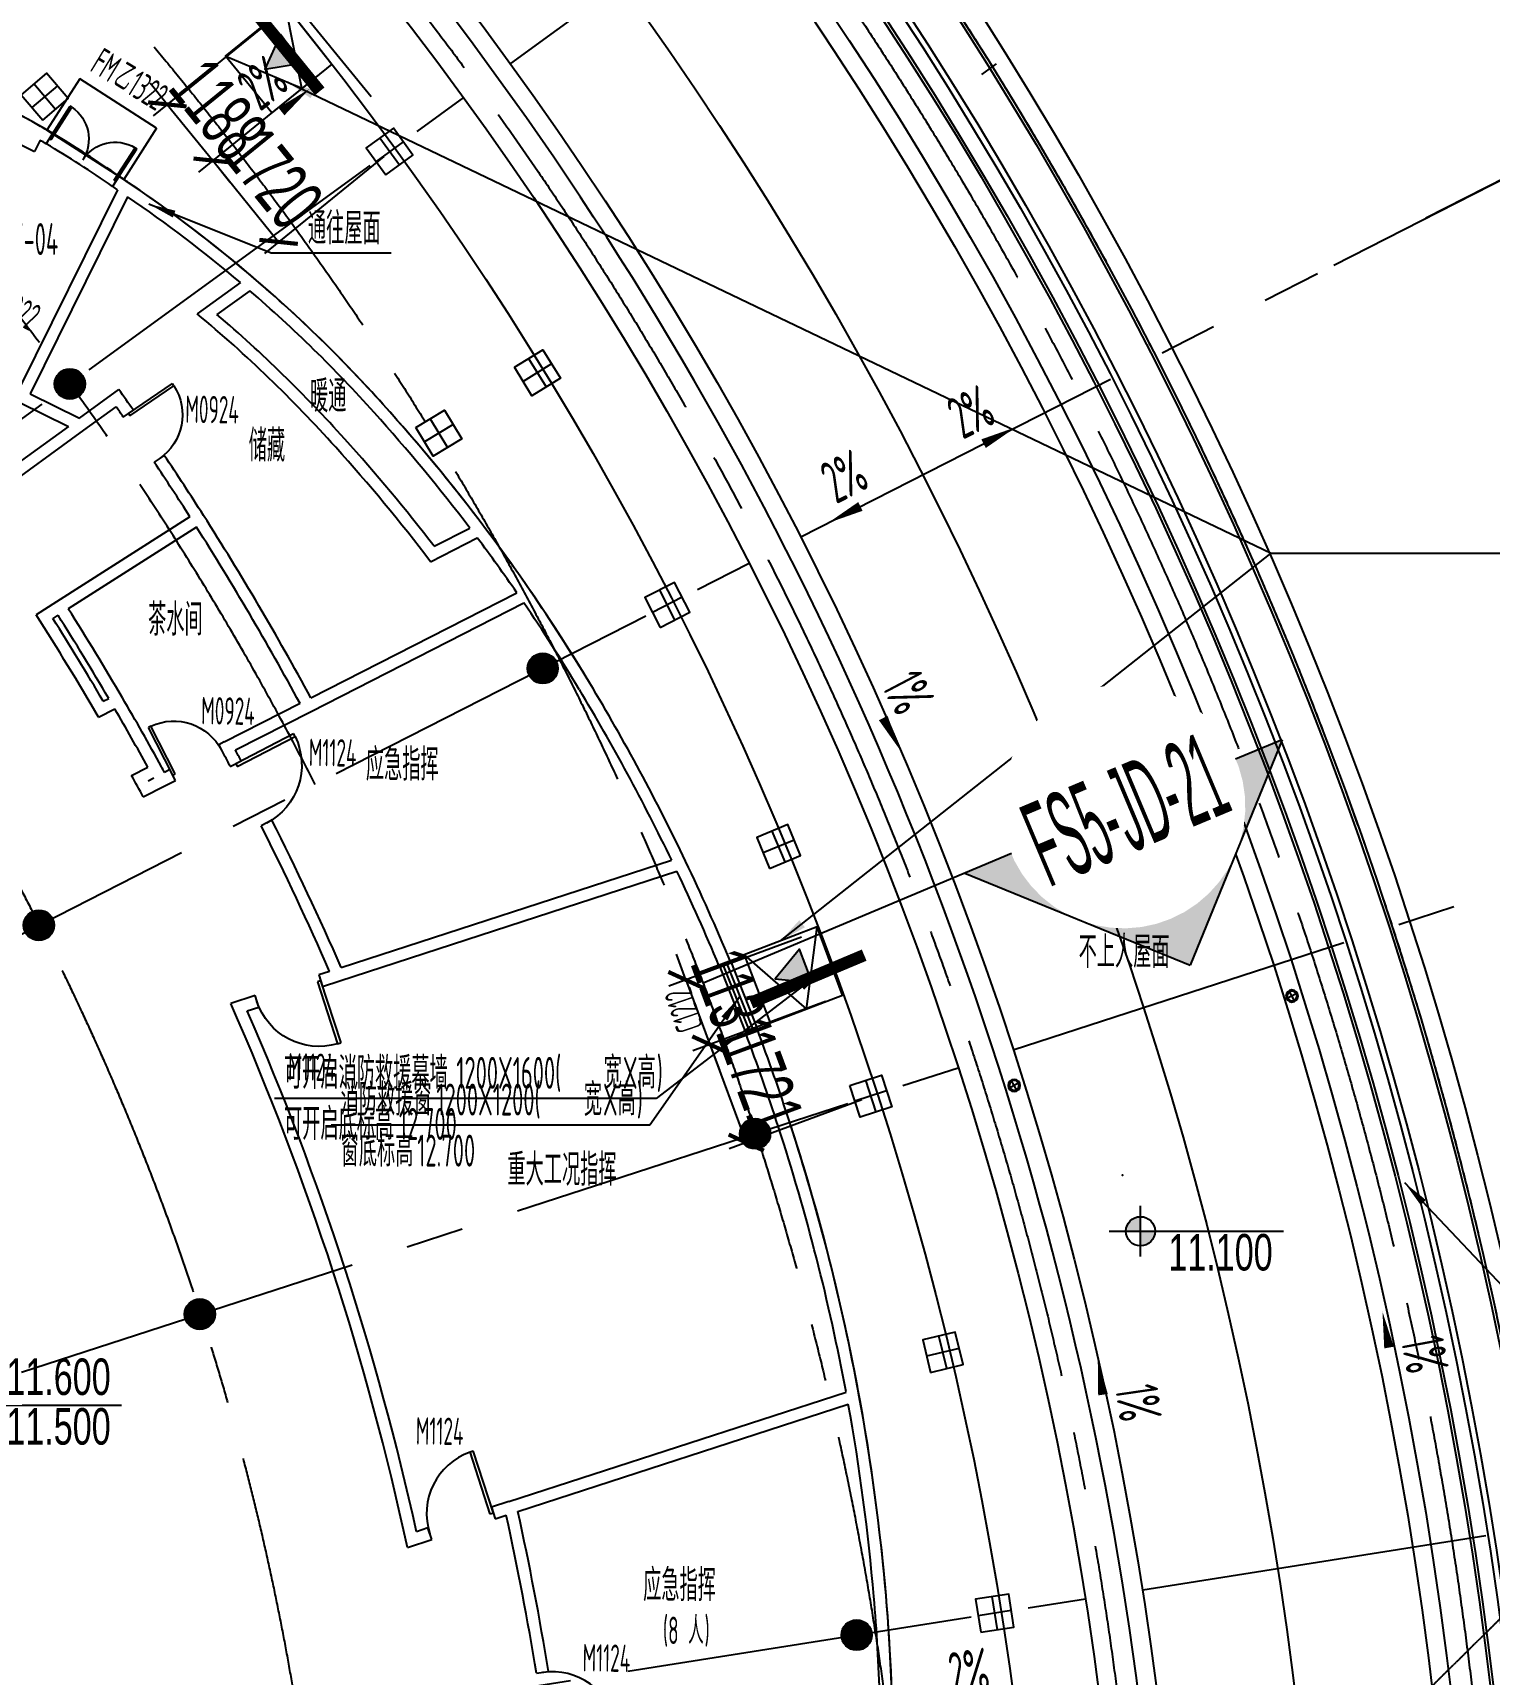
# Model space of a CAD drawing. Extents: x 104132 to 3338343, y -1228862 to 1409848.
# Drawn here: x 768182 to 792132, y 98204 to 125183 of the extents above; entities that cross this region are included whole.
import ezdxf
from ezdxf.enums import TextEntityAlignment as Align

# ---------------------------------------------------------------- set-up
doc = ezdxf.new("R2010")
doc.units = 0
for name, pattern in [('CENTER', [50.8, 31.75, -6.35, 6.35, -6.35]), ('CENTER2', [28.575, 19.05, -3.175, 3.175, -3.175]), ('DASH', [0.35, 0.25, -0.1])]:
    doc.linetypes.add(name, pattern=pattern)
doc.layers.get('0').update_dxf_attribs({"color": 8})
doc.layers.get('Defpoints').update_dxf_attribs({"color": 8})
for name, color, linetype in [('#幕墙线-平面', 8, 'Continuous'), ('#标注', 8, 'Continuous'), ('#轴线', 8, 'CENTER2'), ('A-COLS-PLAN-S', 8, 'Continuous'), ('A-FLOR-OVHD', 8, 'DASH'), ('A-GLAZ', 8, 'Continuous'), ('A-ROOF', 8, 'Continuous'), ('A-ROOF-DRAN', 8, 'Continuous'), ('A-ROOF-EDGE', 8, 'Continuous'), ('A-SYMB', 8, 'Continuous'), ('BZ', 8, 'Continuous'), ('C-NAME', 8, 'Continuous'), ('dim', 8, 'Continuous'), ('DIM_LEAD', 8, 'Continuous'), ('DIM_SYMB', 8, 'Continuous'), ('DOTE', 8, 'CENTER'), ('PUB_DIM', 8, 'Continuous'), ('PUB_HATCH', 8, 'Continuous'), ('STAIR', 8, 'Continuous'), ('WALL', 8, 'Continuous'), ('WINDOW', 8, 'Continuous'), ('WINDOW_TEXT', 8, 'Continuous'), ('分水线', 8, 'Continuous'), ('女儿墙', 8, 'Continuous'), ('建-屋面看线', 8, 'Continuous'), ('建-标字-设备', 8, 'Continuous'), ('柱础', 8, 'Continuous'), ('消防救援', 8, 'Continuous'), ('落水口', 8, 'Continuous')]:
    doc.layers.add(name, color=color, linetype=linetype)
doc.layers.add('结构板边线', color=8, linetype='Continuous', plot=False)
doc.styles.add('ECADI', font='jrs.shx', dxfattribs={"width": 0.7, "bigfont": 'hztxt.shx'})
doc.styles.add('JHZX', font='jrs.shx', dxfattribs={"width": 0.6, "bigfont": 'jhz.shx'})
doc.styles.add('XD2008', font='xd-hzs.shx', dxfattribs={"width": 0.7, "bigfont": 'xd-hztxt.shx'})
doc.dimstyles.new('JZBZ-300', dxfattribs={"dimscale": 300, "dimtxt": 3, "dimasz": 1.5, "dimexe": 1, "dimexo": 1, "dimgap": 0.5, "dimtad": 1, "dimdec": 0, "dimdsep": 46, "dimtxsty": 'JHZX', "dimblk1": 'ARCHTICK', "dimblk2": 'ARCHTICK', "dimsah": 1, "dimcen": 0, "dimclrd": 1, "dimclre": 1, "dimclrt": 2, "dimadec": 3, "dimazin": 2, "dimtfac": 1, "dimtdec": 0, "dimtix": 1, "dimtmove": 0, "dimatfit": 3, "dimfxl": 1, "dimtolj": 1, "dimlwd": -1, "dimlwe": -1, "dimarcsym": 1})

# ---------------------------------------------------------------- blocks, each defined once
blk = doc.blocks.new('_ARCHTICK')
at = {"color": 0, "linetype": 'ByBlock', "const_width": 0.15}
blk.add_lwpolyline([(-0.5, -0.5), (0.5, 0.5)], dxfattribs=at)
blk = doc.blocks.new('*D17')
at = {"layer": '#标注', "color": 1, "ltscale": 300, "transparency": 16777216}
for p, q in [((632056, -116475), (636511, -114205)), ((636140, -126333), (640895, -124788))]:
    blk.add_line(p, q, dxfattribs=at)
blk.add_arc((571468, -147346), 72700, 18, 27, dxfattribs=at)
at = {"layer": 'Defpoints', "color": 0, "ltscale": 300, "transparency": 16777216}
for p in [(631789, -116611), (639339, -121293), (635854, -126425), (571468, -147346)]:
    blk.add_point(p, dxfattribs=at)
at = {"layer": '#标注', "color": 1, "ltscale": 300, "transparency": 16777216, "xscale": 450, "yscale": 450, "zscale": 450}
for p, rotation in [((636244, -114341), 117.0000000000009), ((640610, -124880), 288.0000000000002)]:
    blk.add_blockref('_ARCHTICK', p, dxfattribs=dict(at, rotation=rotation))
at = {"layer": '#标注', "color": 2, "ltscale": 300, "transparency": 16777216, "insert": (639188, -119295), "char_height": 900, "attachment_point": 5, "rotation": 292.5, "style": 'JHZX'}
blk.add_mtext('\\A1;9°', dxfattribs=at)
blk = doc.blocks.new('*D18')
at = {"layer": '#标注', "color": 1, "ltscale": 300, "transparency": 16777216}
for p, q in [((626481, -107376), (630526, -104438)), ((632056, -116475), (636511, -114205))]:
    blk.add_line(p, q, dxfattribs=at)
blk.add_arc((571468, -147346), 72700, 27, 36, dxfattribs=at)
at = {"layer": 'Defpoints', "color": 0, "ltscale": 300, "transparency": 16777216}
for p in [(626238, -107553), (634428, -110996), (631789, -116611), (571468, -147346)]:
    blk.add_point(p, dxfattribs=at)
at = {"layer": '#标注', "color": 1, "ltscale": 300, "transparency": 16777216, "xscale": 450, "yscale": 450, "zscale": 450}
for p, rotation in [((630283, -104614), 126.000000000001), ((636244, -114341), 297.0000000000011)]:
    blk.add_blockref('_ARCHTICK', p, dxfattribs=dict(at, rotation=rotation))
at = {"layer": '#标注', "color": 2, "ltscale": 300, "transparency": 16777216, "insert": (633966, -109047), "char_height": 900, "attachment_point": 5, "rotation": 301.5, "style": 'JHZX'}
blk.add_mtext('\\A1;9°', dxfattribs=at)
blk = doc.blocks.new('*U1046')
blk.add_line((0, -20), (0, 0))
blk.add_circle((0, -24), 4)
at = {"style": 'JHZX', "width": 0.75}
blk.add_attdef('AXES', text='', height=4, dxfattribs=at).set_placement((0, -24), align=Align.MIDDLE_CENTER)
blk = doc.blocks.new('*U1620')
at = {"const_width": 0.5}
for points in [[(4.16, -16.196), (4.16, -11.196)], [(4.16, -16.245), (4.16, -11.245)]]:
    blk.add_lwpolyline(points, dxfattribs=at)
blk.add_wipeout([(5.345, 6), (4.721, 5.921), (4.112, 5.765), (3.527, 5.533), (2.975, 5.23), (2.466, 4.86), (2.008, 4.43), (1.607, 3.945), (1.269, 3.414), (1.002, 2.844), (0.807, 2.246), (0.689, 1.628), (0.65, 1), (0.689, 0.372), (0.807, -0.246), (1.002, -0.844), (1.269, -1.414), (1.607, -1.945), (2.008, -2.43), (2.466, -2.86), (2.975, -3.23), (3.527, -3.533), (4.112, -3.765), (4.721, -3.921), (5.345, -4), (5.974, -4), (6.598, -3.921), (7.208, -3.765), (7.793, -3.533), (8.344, -3.23), (8.853, -2.86), (9.312, -2.43), (9.713, -1.945), (10.05, -1.414), (10.318, -0.844), (10.512, -0.246), (10.63, 0.372), (10.67, 1), (10.63, 1.628), (10.512, 2.246), (10.318, 2.844), (10.05, 3.414), (9.713, 3.945), (9.312, 4.43), (8.853, 4.86), (8.344, 5.23), (7.793, 5.533), (7.208, 5.765), (6.598, 5.921), (5.974, 6)])
h = blk.add_hatch(color=256)
h.paths.add_polyline_path([(5.66, 8.075), (2.122, 4.537), (2.466, 4.86), (2.975, 5.23), (3.527, 5.533), (4.112, 5.765), (4.721, 5.921), (5.345, 6), (5.66, 6)])
h.paths.add_polyline_path([(0.689, 1.628), (0.807, 2.246), (1.002, 2.844), (1.269, 3.414), (1.607, 3.945), (1.974, 4.389), (-1.415, 1), (1.974, -2.389), (1.607, -1.945), (1.269, -1.414), (1.002, -0.844), (0.807, -0.246), (0.689, 0.372), (0.65, 1)])
h.paths.add_polyline_path([(5.66, -4), (5.345, -4), (4.721, -3.921), (4.112, -3.765), (3.527, -3.533), (2.975, -3.23), (2.466, -2.86), (2.122, -2.537), (5.66, -6.075)])
for p, q in [((5.66, 8.075), (-1.415, 1)), ((5.66, 8.075), (5.66, 6)), ((5.66, -6.075), (-1.415, 1)), ((5.66, -4), (5.66, -17.745))]:
    blk.add_line(p, q)
at = {"style": 'JHZX', "width": 0.563875}
blk.add_attdef('DANO.', text='', height=3.5, rotation=270, dxfattribs=at).set_placement((3.777, 5.153), (3.777, -3.117), align=Align.FIT)
blk = doc.blocks.new('xfjyc')
at = {"layer": '消防救援'}
h = blk.add_hatch(color=256, dxfattribs=at)
h.dxf.hatch_style = 1
h.paths.add_polyline_path([(4677745, 5114283), (4677292, 5114283), (4677533, 5114707)])
blk.add_lwpolyline([(4677745, 5114283), (4677292, 5114283), (4677533, 5114707)], close=True, dxfattribs=at)
blk = doc.blocks.new('*D1961')
at = {"layer": 'Defpoints', "color": 0, "transparency": 16777216}
for p in [(52119, 19932), (52512, 18872), (50328, 18062)]:
    blk.add_point(p, dxfattribs=at)
at = {"layer": 'PUB_DIM', "color": 1, "transparency": 16777216}
for p, q in [((51837, 19828), (49653, 19018)), ((49934, 19122), (49778, 19544)), ((49934, 19122), (50328, 18062)), ((52230, 18768), (50046, 17958)), ((50328, 18062), (50484, 17640))]:
    blk.add_line(p, q, dxfattribs=at)
at = {"layer": 'PUB_DIM', "color": 1, "transparency": 16777216, "xscale": 450, "yscale": 450, "zscale": 450}
for p, rotation in [((49934, 19122), 290.3483439818497), ((50328, 18062), 110.3483439818497)]:
    blk.add_blockref('_ARCHTICK', p, dxfattribs=dict(at, rotation=rotation))
at = {"layer": 'PUB_DIM', "color": 2, "transparency": 16777216, "insert": (50693, 18801), "char_height": 900, "attachment_point": 5, "rotation": 290.3483, "style": 'JHZX'}
blk.add_mtext('\\A1;1131', dxfattribs=at)
blk = doc.blocks.new('*D1962')
at = {"layer": 'Defpoints', "color": 0, "transparency": 16777216}
for p in [(52512, 18872), (53110, 17258), (50926, 16448)]:
    blk.add_point(p, dxfattribs=at)
at = {"layer": 'PUB_DIM', "color": 1, "transparency": 16777216}
for p, q in [((52230, 18768), (50046, 17958)), ((50328, 18062), (50926, 16448)), ((52829, 17154), (50645, 16344))]:
    blk.add_line(p, q, dxfattribs=at)
at = {"layer": 'PUB_DIM', "color": 1, "transparency": 16777216, "xscale": 450, "yscale": 450, "zscale": 450}
for p, rotation in [((50328, 18062), 110.348343981854), ((50926, 16448), 290.348343981854)]:
    blk.add_blockref('_ARCHTICK', p, dxfattribs=dict(at, rotation=rotation))
at = {"layer": 'PUB_DIM', "color": 2, "transparency": 16777216, "insert": (51189, 17464), "char_height": 900, "attachment_point": 5, "rotation": 290.3483, "style": 'JHZX'}
blk.add_mtext('\\A1;1721', dxfattribs=at)
blk = doc.blocks.new('*D1963')
at = {"layer": 'Defpoints', "color": 0, "transparency": 16777216}
for p in [(43372, 35106), (44120, 34183), (42153, 32591)]:
    blk.add_point(p, dxfattribs=at)
at = {"layer": 'PUB_DIM', "color": 1, "transparency": 16777216}
for p, q in [((43139, 34918), (41173, 33325)), ((43887, 33995), (41920, 32402)), ((41406, 33514), (41123, 33864)), ((41406, 33514), (42153, 32591)), ((42153, 32591), (42436, 32241))]:
    blk.add_line(p, q, dxfattribs=at)
at = {"layer": 'PUB_DIM', "color": 1, "transparency": 16777216, "xscale": 450, "yscale": 450, "zscale": 450}
for p, rotation in [((41406, 33514), 308.9982706631932), ((42153, 32591), 128.9982706631932)]:
    blk.add_blockref('_ARCHTICK', p, dxfattribs=dict(at, rotation=rotation))
at = {"layer": 'PUB_DIM', "color": 2, "transparency": 16777216, "insert": (42246, 33430), "char_height": 900, "attachment_point": 5, "rotation": 308.9983, "style": 'JHZX'}
blk.add_mtext('\\A1;1188', dxfattribs=at)
blk = doc.blocks.new('*D1964')
at = {"layer": 'Defpoints', "color": 0, "transparency": 16777216}
for p in [(44120, 34183), (45202, 32846), (43236, 31254)]:
    blk.add_point(p, dxfattribs=at)
at = {"layer": 'PUB_DIM', "color": 1, "transparency": 16777216}
for p, q in [((43887, 33995), (41920, 32402)), ((44969, 32658), (43003, 31065)), ((42153, 32591), (43236, 31254))]:
    blk.add_line(p, q, dxfattribs=at)
at = {"layer": 'PUB_DIM', "color": 1, "transparency": 16777216, "xscale": 450, "yscale": 450, "zscale": 450}
for p, rotation in [((42153, 32591), 128.9982706631925), ((43236, 31254), 308.9982706631925)]:
    blk.add_blockref('_ARCHTICK', p, dxfattribs=dict(at, rotation=rotation))
at = {"layer": 'PUB_DIM', "color": 2, "transparency": 16777216, "insert": (43161, 32300), "char_height": 900, "attachment_point": 5, "rotation": 308.9983, "style": 'JHZX'}
blk.add_mtext('\\A1;1720', dxfattribs=at)
blk = doc.blocks.new('_YZH')
blk.add_circle((0, 0), 0.5)
at = {"layer": 'PUB_HATCH', "const_width": 0.5}
blk.add_lwpolyline([(-0.25, 0, 1), (0.25, 0, 1)], format="xyb", close=True, dxfattribs=at)
blk = doc.blocks.new('ftttzhuw')
at = {"layer": 'A-COLS-PLAN-S', "xscale": 500, "yscale": 500, "zscale": 500}
for p in [(861271, -318427), (869048, -323103), (860761, -327325), (872540, -330752), (863409, -333718), (874210, -338992)]:
    blk.add_blockref('_YZH', p, dxfattribs=at)
blk = doc.blocks.new('ECADI-TAG-HGHT')
h = blk.add_hatch(color=256)
h.paths.add_polyline_path([(0, 0), (0, -1.2, 0.414214), (1.2, 0)])
h.paths.add_polyline_path([(0, 1.2, 0.414214), (-1.2, 0), (0, 0)])
for p, q in [((0, -2.08), (0, 2.08)), ((-2.57, 0), (11.77, 0))]:
    blk.add_line(p, q)
blk.add_circle((0, 0), 1.2)
blk.add_point((-1.48, 4.6))
at = {"style": 'ECADI', "width": 0.7}
blk.add_attdef('FL', text='', height=3, dxfattribs=at).set_placement((-2.69, 0.85), align=Align.RIGHT)
for tag, p in [('F.F.L.', (2.28, 0.85)), ('T.O.S.', (2.28, -3.23))]:
    blk.add_attdef(tag, p, '', height=3, dxfattribs=at)
blk = doc.blocks.new('lsk')
at = {"layer": '落水口'}
blk.add_line((-28, 96), (28, -96), dxfattribs=at)
blk.add_lwpolyline([(-96, -28), (96, 28)], dxfattribs=at)
for radius in [100, 80]:
    blk.add_circle((0, 0), radius, dxfattribs=at)
blk = doc.blocks.new('lsk11')
at = {"layer": '落水口', "xscale": -1, "rotation": 314.8397273624707}
for p in [(30846, 75882), (26277, 74412)]:
    blk.add_blockref('lsk', p, dxfattribs=at)
blk = doc.blocks.new('A$C2cc478ce')
blk.add_lwpolyline([(0, 0), (0, 550), (550, 550), (550, 0)], close=True)
for points in [[(275, 550), (275, 0)], [(0, 275), (550, 275)]]:
    blk.add_lwpolyline(points)
blk = doc.blocks.new('wdmqzc')
at = {"layer": '柱础'}
for p, xscale, rotation in [((25286, 28946), -1, 310.500000000001), ((30929, 28048), -1, 306.0000000000012), ((35436, 20610), -1, 297.0000000000011), ((37239, 16649), -1, 292.5000000000013), ((39885, 8364), -0.999999999999997, 283.5000000000032), ((40713, 4092), -0.9999999999999976, 278.9999999999977)]:
    blk.add_blockref('A$C2cc478ce', p, dxfattribs=dict(at, xscale=xscale, rotation=rotation))
for p, rotation in [((33041, 24887), 301.5000000000013), ((31421, 23894), 301.5000000000013), ((38555, 13082), 288.0000000000013)]:
    blk.add_blockref('A$C2cc478ce', p, dxfattribs=dict(at, rotation=rotation))
blk = doc.blocks.new('$DorLib2D$00000002')
for p, q in [((-0.5, 0), (-0.5, 0.4875)), ((-0.475, 0.4875), (-0.5, 0.4875)), ((-0.475, 0), (-0.475, 0.4875)), ((0.475, 0), (0.475, 0.4875)), ((0.475, 0.4875), (0.5, 0.4875)), ((0.5, 0), (0.5, 0.4875)), ((-0.5, 0), (-0.475, 0)), ((0.5, 0), (0.475, 0))]:
    blk.add_line(p, q)
for centre, start, end in [((-0.4875, 0), 0, 88.53072), ((0.4875, 0), 91.46928, 180)]:
    blk.add_arc(centre, 0.4875, start, end)
blk = doc.blocks.new('$DorLib2D$00000001')
for p, q in [((0.45, 0.975), (0.5, 0.975)), ((0.45, 0), (0.45, 0.975)), ((0.5, 0), (0.5, 0.975)), ((0.5, 0), (0.45, 0))]:
    blk.add_line(p, q)
blk.add_arc((0.475, 0), 0.975, 91.4693, 180)
blk = doc.blocks.new('$WINLIB2D$00000001')
for points in [[(-0.5, 0.5), (-0.5, -0.5)], [(-0.5, 0.5), (0.5, 0.5)], [(0.5, -0.5), (0.5, 0.5)], [(0.5, 0.167), (-0.5, 0.167)], [(0.5, -0.167), (-0.5, -0.167)], [(-0.5, -0.5), (0.5, -0.5)]]:
    blk.add_lwpolyline(points)
blk = doc.blocks.new('轴网20240313')
at = {"layer": '#标注', "ltscale": 300}
blk.add_circle((571467.9, -147345.9), 64700, dxfattribs=at)
at = {"layer": '#轴线', "ltscale": 300}
for p, q in [((583845.8, -138352.8), (626238.3, -107552.8)), ((585100.3, -140399.8), (631789, -116610.7)), ((586019, -142617.9), (635854.4, -126425.4)), ((586579.5, -144952.4), (638334.4, -136755.3))]:
    blk.add_line(p, q, dxfattribs=at)
for radius in [64700, 63300, 57500, 53700, 44100]:
    blk.add_circle((571467.9, -147345.9), radius, dxfattribs=at)
blk.add_arc((571467.9, -147345.9), 49200, 27, 45, dxfattribs=at)
at = {"layer": '#标注', "xscale": 300, "yscale": 300, "zscale": 300, "rotation": 116.9999999999873}
blk.add_blockref('*U1046', (633571, -115702.8), dxfattribs=at).add_auto_attribs({'AXES': '14'})
at = {"layer": '#标注', "ltscale": 300}
for base, p1, p2, picture, middle in [((634427.9, -110995.9), (631789, -116610.7), (626238.3, -107552.8), '*D18', (633966.4, -109046.7)), ((639339.2, -121292.5), (635854.4, -126425.4), (631789, -116610.7), '*D17', (639188.2, -119295.2))]:
    dim = blk.add_angular_dim_3p(base=base, center=(571467.9, -147345.9), p1=p1, p2=p2, dimstyle='JZBZ-300', dxfattribs=at)
    dim.commit()
    dim.dimension.update_dxf_attribs({"geometry": picture, "text_midpoint": middle})
blk = doc.blocks.new('A$Ce9efcd33')
at = {"layer": '#幕墙线-平面'}
for points in [[(43364.8, 35116), (44110.9, 34176.2), (43122.9, 33376.2), (42364.8, 34306.3)], [(50891.1, 19537.4), (51319.2, 18416.5), (52511.8, 18872), (52094.5, 19997.2)]]:
    blk.add_lwpolyline(points, close=True, dxfattribs=at)
at = {"layer": '#幕墙线-平面', "ltscale": 0.8}
for points in [[(42367.8, 34308.8), (43619.9, 33778.6), (43354.8, 35107.9)], [(50891.1, 19537.4), (51915.5, 18644.3), (52094.5, 19997.2)]]:
    blk.add_lwpolyline(points, dxfattribs=at)
at = {"layer": 'DIM_LEAD'}
for p, q in [((41569.9, 36282.8), (35290, 36282.8)), ((43364.8, 35116), (41569.9, 36282.8)), ((52197.9, 19282), (49446.5, 17175.2)), ((49446.5, 17175.2), (43166.6, 17175.2))]:
    blk.add_line(p, q, dxfattribs=at)
for points in [[(43364.8, 35116, 0, 120, 0), (42987.5, 35361.3, 0, 0, 0)], [(52197.9, 19282, 0, 120, 0), (51840.6, 19008.4, 0, 0, 0)]]:
    blk.add_lwpolyline(points, format="xyseb", dxfattribs=at)
at = {"layer": '消防救援', "xscale": -1.29024, "yscale": 1.29024, "zscale": 1.29024}
for p, rotation in [((1806259.5, 8801262.6), 126.1846531770509), ((4032774, 8026701.5), 111.1196387671351)]:
    blk.add_blockref('xfjyc', p, dxfattribs=dict(at, rotation=rotation))
at = {"layer": 'DIM_LEAD', "style": 'XD2008', "width": 0.6}
for s, p in [('可开启消防救援幕墙', (35447.5, 36440.3)), ('1200X1600(', (38282.5, 36440.3)), ('宽', (40705.6, 36440.3)), ('X', (41020.6, 36440.3)), ('高', (41262.9, 36440.3)), (')', (41577.9, 36440.3)), ('可开启底标高', (35447.5, 35600.3)), ('12.700', (37337.5, 35600.3)), ('可开启消防救援幕墙', (43324.1, 17332.7)), ('1200X1600(', (46159.1, 17332.7)), ('宽', (48582.2, 17332.7)), ('X', (48897.2, 17332.7)), ('高', (49139.5, 17332.7)), (')', (49454.5, 17332.7)), ('可开启底标高', (43324.1, 16492.7)), ('12.700', (45214.1, 16492.7))]:
    blk.add_text(s, height=525, dxfattribs=at).set_placement(p)
at = {"layer": 'PUB_DIM'}
for p1, p2, distance, picture, middle in [((43372.5, 35106.3), (44119.8, 34183.4), -2530.5, '*D1963', (42245.9, 33430)), ((44119.8, 34183.4), (45202.4, 32846.4), -2530.5, '*D1964', (43160.8, 32300)), ((52118.6, 19932.3), (52511.8, 18872), -2329.6, '*D1961', (50693.5, 18800.7)), ((52511.8, 18872), (53110.2, 17258.4), -2329.6, '*D1962', (51189.3, 17463.8))]:
    dim = blk.add_aligned_dim(p1=p1, p2=p2, distance=distance, dimstyle='JZBZ-300', dxfattribs=at)
    dim.commit()
    dim.dimension.update_dxf_attribs({"geometry": picture, "text_midpoint": middle})

msp = doc.modelspace()

# ---------------------------------------------------------------- linework, layer by layer
at = {"layer": 'A-FLOR-OVHD', "ltscale": 5}
msp.add_line((773087, 80165), (815313, 121784), dxfattribs=at)
at = {"layer": 'A-GLAZ'}
for radius, start, end in [(32750, 173.6318, 222.3682), (32650, 173.6829, 222.3171), (32550, 173.7214, 222.2786)]:
    msp.add_arc((796871, 112550), radius, start, end, dxfattribs=at)
at = {"layer": 'A-ROOF'}
for radius in [64000, 63600, 57200, 55800]:
    msp.add_circle((728988, 90493), radius, dxfattribs=at)
at = {"layer": 'A-ROOF-DRAN'}
for radius in [62950, 62650, 58150]:
    msp.add_circle((728988, 90493), radius, dxfattribs=at)
for start, end in [(71.70287, 323.55602), (331.36515, 71.40574)]:
    msp.add_arc((728988, 90493), 57850, start, end, dxfattribs=at)
at = {"layer": 'A-ROOF-EDGE'}
msp.add_circle((728988, 90493), 65000, dxfattribs=at)
at = {"layer": 'DIM_LEAD'}
for p, q in [((770088, 122370), (772104, 121566)), ((772104, 121566), (774077, 121566)), ((779813, 109348), (778330, 107229)), ((778330, 107229), (773087, 107229)), ((790738, 106284), (792881, 104020))]:
    msp.add_line(p, q, dxfattribs=at)
for points in [[(770088, 122370, 0, 120, 0), (770506, 122204, 0, 0, 0)], [(779813, 109348, 0, 120, 0), (779555, 108980, 0, 0, 0)], [(790738, 106284, 0, 120, 0), (791048, 105957, 0, 0, 0)]]:
    msp.add_lwpolyline(points, format="xyseb", dxfattribs=at)
at = {"layer": 'DIM_SYMB'}
for points in [[(771852, 123554, 0, 0, 0), (772738, 124265, 0, 160, 0), (772270, 123890, 0, 0, 0)], [(783339, 118187, 0, 0, 0), (784352, 118703, 0, 160, 0), (783817, 118430, 0, 0, 0)], [(782270, 117642, 0, 0, 0), (781257, 117126, 0, 160, 0), (781791, 117398, 0, 0, 0)], [(781703, 114805, 0, 0, 0), (782446, 113390, 0, 160, 0), (782167, 113921, 0, 0, 0)], [(790666, 102591, 0, 0, 0), (790377, 104163, 0, 160, 0), (790485, 103573, 0, 0, 0)], [(785925, 101810, 0, 0, 0), (785695, 103392, 0, 160, 0), (785781, 102798, 0, 0, 0)]]:
    msp.add_lwpolyline(points, format="xyseb", dxfattribs=at)
at = {"layer": 'STAIR'}
for p, q in [((768955, 124427), (768415, 123585)), ((770217, 123617), (768955, 124427)), ((769677, 122775), (768415, 123585)), ((770217, 123617), (769677, 122775))]:
    msp.add_line(p, q, dxfattribs=at)
at = {"layer": 'WALL'}
for p, q in [((765789, 124427), (768210, 123230)), ((768303, 123419), (768210, 123230)), ((768401, 123361), (768509, 123530)), ((769603, 122827), (769495, 122659)), ((769574, 122604), (767958, 119338)), ((769740, 122490), (768137, 119249)), ((771595, 121078), (770886, 120563)), ((771751, 120945), (771210, 120552)), ((768950, 118848), (769597, 119318)), ((767959, 119114), (768767, 118715)), ((768137, 119249), (768950, 118848)), ((769019, 118650), (769551, 119037)), ((769670, 118868), (769835, 118980)), ((768767, 118715), (766924, 117376)), ((767042, 117214), (769019, 118650)), ((770343, 118238), (770178, 118125)), ((770765, 117228), (768573, 115831)), ((770873, 117060), (768764, 115716)), ((774722, 116490), (775491, 116881)), ((774780, 116744), (775369, 117044)), ((768573, 115831), (768235, 115616)), ((772754, 114253), (776142, 115979)), ((772758, 114030), (776257, 115813)), ((768596, 115609), (768511, 115555)), ((769341, 114197), (769430, 114242)), ((771331, 113527), (772576, 114162)), ((769263, 113933), (769531, 114069)), ((771513, 113395), (772758, 114030)), ((771331, 113527), (771239, 113480)), ((771239, 113480), (771329, 113302)), ((769806, 112975), (770073, 113111)), ((770437, 113072), (770348, 113026)), ((770528, 112893), (770437, 113072)), ((771329, 113302), (771334, 113305)), ((771430, 113126), (771608, 113218)), ((769997, 112623), (770352, 112804)), ((770080, 112890), (770170, 112935)), ((770080, 112890), (770170, 112935)), ((770080, 112890), (770080, 112890)), ((770170, 112935), (770170, 112935)), ((770352, 112804), (770528, 112893)), ((772114, 112241), (771937, 112149)), ((773253, 109818), (778687, 111584)), ((773229, 109600), (778775, 111402)), ((779464, 109855), (779650, 109929)), ((773062, 109756), (772884, 109698)), ((772884, 109698), (772945, 109508)), ((772945, 109508), (773229, 109600)), ((771837, 109358), (771437, 109228)), ((771899, 109168), (771837, 109358)), ((771709, 109106), (771899, 109168)), ((780092, 108813), (779906, 108739)), ((776010, 101040), (781556, 102842)), ((776158, 100878), (781592, 102644)), ((776010, 101040), (775727, 100948)), ((775727, 100948), (775788, 100758)), ((775788, 100758), (775967, 100816)), ((774342, 100288), (774742, 100418)), ((774680, 100608), (774490, 100546)), ((774742, 100418), (774680, 100608)), ((776463, 98218), (776661, 98248))]:
    msp.add_line(p, q, dxfattribs=at)
for centre, radius, start, end in [((761969, 112518), 12808, 60.3228, 71.6233), ((758380, 106545), 19775, 59.1909, 59.8561), ((758380, 106545), 19575, 59.2101, 59.5419), ((758380, 106545), 19775, 54.8753, 55.4237), ((758380, 106545), 19575, 55.1232, 55.4044), ((757129, 103994), 22386, 49.7437, 55.7119), ((757129, 103994), 22586, 49.4192, 56.0023), ((757129, 103994), 22586, 41.8885, 49.4192), ((757129, 103994), 22386, 41.8876, 49.2173), ((757129, 103994), 21536, 41.8835, 50.2974), ((757129, 103994), 21736, 41.8845, 49.62), ((728988, 90493), 49800, 34.8922, 35.3672), ((728988, 90493), 49600, 34.8943, 35.1336), ((751976, 99232), 29602, 37.0541, 42.0917), ((751976, 99232), 29402, 37.2867, 42.0924), ((751976, 99232), 28752, 37.5218, 42.0947), ((728988, 90493), 49800, 32.5012, 33.8567), ((751976, 99232), 28552, 37.1884, 42.0955), ((728988, 90493), 49600, 32.6167, 33.8546), ((728988, 90493), 49800, 28.4958, 32.5012), ((728988, 90493), 49600, 28.5019, 32.3857), ((751976, 99232), 29402, 34.7215, 36.8908), ((751976, 99232), 29602, 34.4992, 37.0541), ((751976, 99232), 29402, 31.0353, 34.3284), ((751976, 99232), 29602, 31.0354, 34.4992), ((728988, 90493), 46600, 30.1984, 32.6241), ((728988, 90493), 46800, 30.43, 32.3788), ((728988, 90493), 46900, 30.4227, 32.379), ((728988, 90493), 47100, 30.2937, 32.3795), ((747650, 96607), 34662, 25.5678, 31.0653), ((728988, 90493), 47100, 28.7067, 30.2937), ((747650, 96607), 34462, 25.7577, 31.0653), ((728988, 90493), 46900, 28.8328, 30.1779), ((728988, 90493), 48300, 28.0659, 28.305), ((728988, 90493), 47100, 28.5816, 28.7067), ((728988, 90493), 48100, 28.0686, 28.3104), ((728988, 90493), 46600, 28.3526, 28.8446), ((728988, 90493), 48300, 23.5842, 26.761), ((728988, 90493), 48100, 23.6075, 26.7583), ((747650, 96607), 34662, 22.6012, 25.5678), ((747650, 96607), 34462, 22.607, 25.4222), ((728988, 90493), 46400, 12.1863, 23.8136), ((728988, 90493), 46600, 12.4585, 23.5415), ((747650, 96607), 34462, 17.9199, 20.6118), ((747650, 96607), 34662, 17.9204, 20.6175), ((747679, 96516), 34462, 10.5777, 18.0801), ((747679, 96516), 34662, 10.4321, 18.0796), ((747679, 96516), 34662, 4.9347, 10.4321), ((747679, 96516), 34462, 4.9347, 10.2422), ((728988, 90493), 48100, 9.2417, 12.3925), ((728988, 90493), 48300, 9.239, 12.4158), ((752722, 96936), 29402, 1.6715, 4.9647), ((752722, 96936), 29602, 1.5007, 4.9646)]:
    msp.add_arc(centre, radius, start, end, dxfattribs=at)
at = {"layer": 'WINDOW'}
for radius, start, end in [(19575, 55.4044, 59.2101), (19775, 55.4236, 59.1909)]:
    msp.add_arc((758380, 106545), radius, start, end, dxfattribs=at)
at = {"layer": '分水线'}
msp.add_lwpolyline([(783789, 124497), (784032, 124673)], dxfattribs=at)
msp.add_circle((728988, 90493), 60400, dxfattribs=at)
at = {"layer": '女儿墙'}
for radius in [63900, 63650]:
    msp.add_circle((728988, 90493), radius, dxfattribs=at)
at = {"layer": '结构板边线', "ltscale": 2}
msp.add_circle((728988, 90493), 64650, dxfattribs=at)
for centre, radius, start, end in [((761969, 112518), 12808, 55.0279, 105.4199), ((757129, 103994), 22586, 41.8885, 57.3604), ((751976, 99232), 29602, 31.0354, 42.0918), ((796871, 112550), 32750, 173.6318, 222.3682), ((747680, 96516), 34662, 4.9347, 18.0797), ((752722, 96936), 29602, 353.9083, 4.9646)]:
    msp.add_arc(centre, radius, start, end, dxfattribs=at)

# ---------------------------------------------------------------- block references
at = {"layer": 'A-SYMB'}
ref = msp.add_blockref('ECADI-TAG-HGHT', (786397, 105484), dxfattribs=dict(at, xscale=200, yscale=200, zscale=200))
ref.add_attrib('T.O.S.', '11.100', (786854, 104839), dxfattribs={"layer": '0', "height": 600, "style": 'ECADI', "width": 0.7})
at = {"layer": 'A-SYMB', "xscale": 200, "yscale": 200, "zscale": 200}
msp.add_blockref('ECADI-TAG-HGHT', (767289, 102623), dxfattribs=at).add_auto_attribs({'F.F.L.': '11.600', 'T.O.S.': '11.500', 'FL': 'RF'})
at = {"layer": 'DOTE'}
msp.add_blockref('轴网20240313', (157520, 237839), dxfattribs=at)
at = {"layer": 'WINDOW'}
for name, p, xscale, yscale, zscale, rotation in [('$DorLib2D$00000002', (769002, 123094), 1300, -1300, 1300, 147.3072702324494), ('$DorLib2D$00000001', (770007, 118553), 900, -900, 900, 124.3744348917418), ('$DorLib2D$00000001', (770883, 113187), -900, 900, -900, 26.99999999997057), ('$DorLib2D$00000001', (771772, 112683), 1100, -1100, 1100, 117.413453812484), ('$WINLIB2D$00000001', (779782, 109336), -1200, -200, -1200, 111.6093608544451), ('$DorLib2D$00000001', (772391, 109433), 1100, -1100, 1100, 18.0000000000012), ('$DorLib2D$00000001', (775234, 100683), 1100, 1100, 1100, 17.99995396748553), ('$DorLib2D$00000001', (776644, 97689), -1100, -1100, -1100, 98.58650015500282)]:
    msp.add_blockref(name, p, dxfattribs=dict(at, xscale=xscale, yscale=yscale, zscale=zscale, rotation=rotation))
at = {"layer": '建-屋面看线'}
msp.add_blockref('ftttzhuw', (-92480, 437839), dxfattribs=at)
at = {"layer": '柱础'}
msp.add_blockref('wdmqzc', (743060, 94800), dxfattribs=at)
at = {"layer": '落水口'}
msp.add_blockref('lsk11', (758043, 33469), dxfattribs=at)

# ---------------------------------------------------------------- texts
at = {"layer": 'C-NAME', "style": 'XD2008', "width": 0.6}
for s, height, p in [('8-LT-04', 525, (767241, 121531)), ('储藏', 525, (771733, 118136)), ('茶水间', 525, (770077, 115276)), ('应急指挥', 525, (773659, 112892)), ('不上人屋面', 525, (785380, 109813)), ('重大工况指挥', 525, (775987, 106233)), ('应急指挥', 525, (778219, 99404)), ('(8', 450, (778543, 98699)), ('人', 450, (778958, 98699)), (')', 450, (779228, 98699))]:
    msp.add_text(s, height=height, dxfattribs=at).set_placement(p)
at = {"layer": 'DIM_LEAD', "style": 'XD2008', "width": 0.6}
for s, p in [('通往屋面', (772706, 121707)), ('消防救援窗', (773244, 107387)), ('1200X1200(', (774819, 107387)), ('宽', (777243, 107387)), ('高', (777800, 107387)), (')', (778115, 107387)), ('X', (777558, 107387)), ('窗底标高', (773244, 106547)), ('12.700', (774504, 106547))]:
    msp.add_text(s, height=525, dxfattribs=at).set_placement(p)
at = {"layer": 'DIM_SYMB', "style": 'XD2008', "width": 0.6}
for s, rotation, p in [('2%%%', 38.7427, (771924, 123881)), ('2%%%', 27, (783477, 118492)), ('2%%%', 27, (781394, 117432)), ('1%%%', 297.719, (782132, 114438)), ('1%%%', 280.4366, (790678, 103685)), ('1%%%', 278.281, (785978, 102903)), ('2%%%', 9, (783310, 97854))]:
    msp.add_text(s, height=700, rotation=rotation, dxfattribs=at).set_placement(p)
at = {"layer": 'WINDOW_TEXT', "style": 'XD2008', "width": 0.6}
for s, rotation, p in [('FM', 328.6949, (769103, 124565)), ('乙', 328.6949, (769476, 124338)), ('1322', 328.6949, (769706, 124198)), ('1322', 332.3958, (767617, 120547)), ('M0924', 359.1501, (770686, 118773)), ('M0924', 359.1501, (770947, 113818)), ('M1124', 359.1501, (772717, 113131)), ('C1212', 108.9762, (779217, 108855)), ('M1124', 359.1501, (772376, 107964)), ('M1124', 359.1501, (774477, 101979)), ('M1124', 359.1501, (777219, 98250))]:
    msp.add_text(s, height=450, rotation=rotation, dxfattribs=at).set_placement(p)
at = {"layer": '建-标字-设备', "style": 'XD2008', "width": 0.6}
msp.add_text('暖通', height=525, dxfattribs=at).set_placement((772740, 118947))

# ---------------------------------------------------------------- leaders
at = {"layer": '#标注', "ltscale": 300}
msp.add_leader([(780480, 110260), (788549, 116629), (794718, 116629)], dimstyle='JZBZ-300', override={"dimgap": 0.5, "dimtad": 0, "dimfxl": 50, "dimfxlon": 1}, dxfattribs=at)
at = {"layer": 'BZ', "ltscale": 300}
msp.add_leader([(772376, 124370), (788549, 116629), (794718, 116629)], dimstyle='JZBZ-300', override={"dimgap": 0.5, "dimtad": 0, "dimfxl": 50, "dimfxlon": 1}, dxfattribs=at)

# ---------------------------------------------------------------- next in the draw order: block references
at = {"layer": '#标注'}
ref = msp.add_blockref('*U1620', (767503, 128205), dxfattribs=dict(at, xscale=400, yscale=400, zscale=400, rotation=39.21099898062721))
ref.add_attrib('DANO.', 'FS5-JD-20', dxfattribs={"layer": '0', "height": 1400, "rotation": 309.211, "style": 'JHZX', "width": 0.274149}).set_placement((767371, 130757), (769462, 128194), align=Align.FIT)
ref = msp.add_blockref('*U1620', (786627, 110225), dxfattribs=dict(at, xscale=-400.0000000000001, yscale=400, zscale=400, rotation=292.8074873480314))
ref.add_attrib('DANO.', 'FS5-JD-21', dxfattribs={"layer": '0', "height": 1400, "rotation": 22.8075, "style": 'JHZX', "width": 0.288494}).set_placement((784892, 111134), (787942, 112417), align=Align.FIT)

# ---------------------------------------------------------------- next in the draw order: block references
at = {"layer": 'dim', "ltscale": 300}
msp.add_blockref('A$Ce9efcd33', (728988, 90493), dxfattribs=at)

doc.saveas('drawing.dxf')
